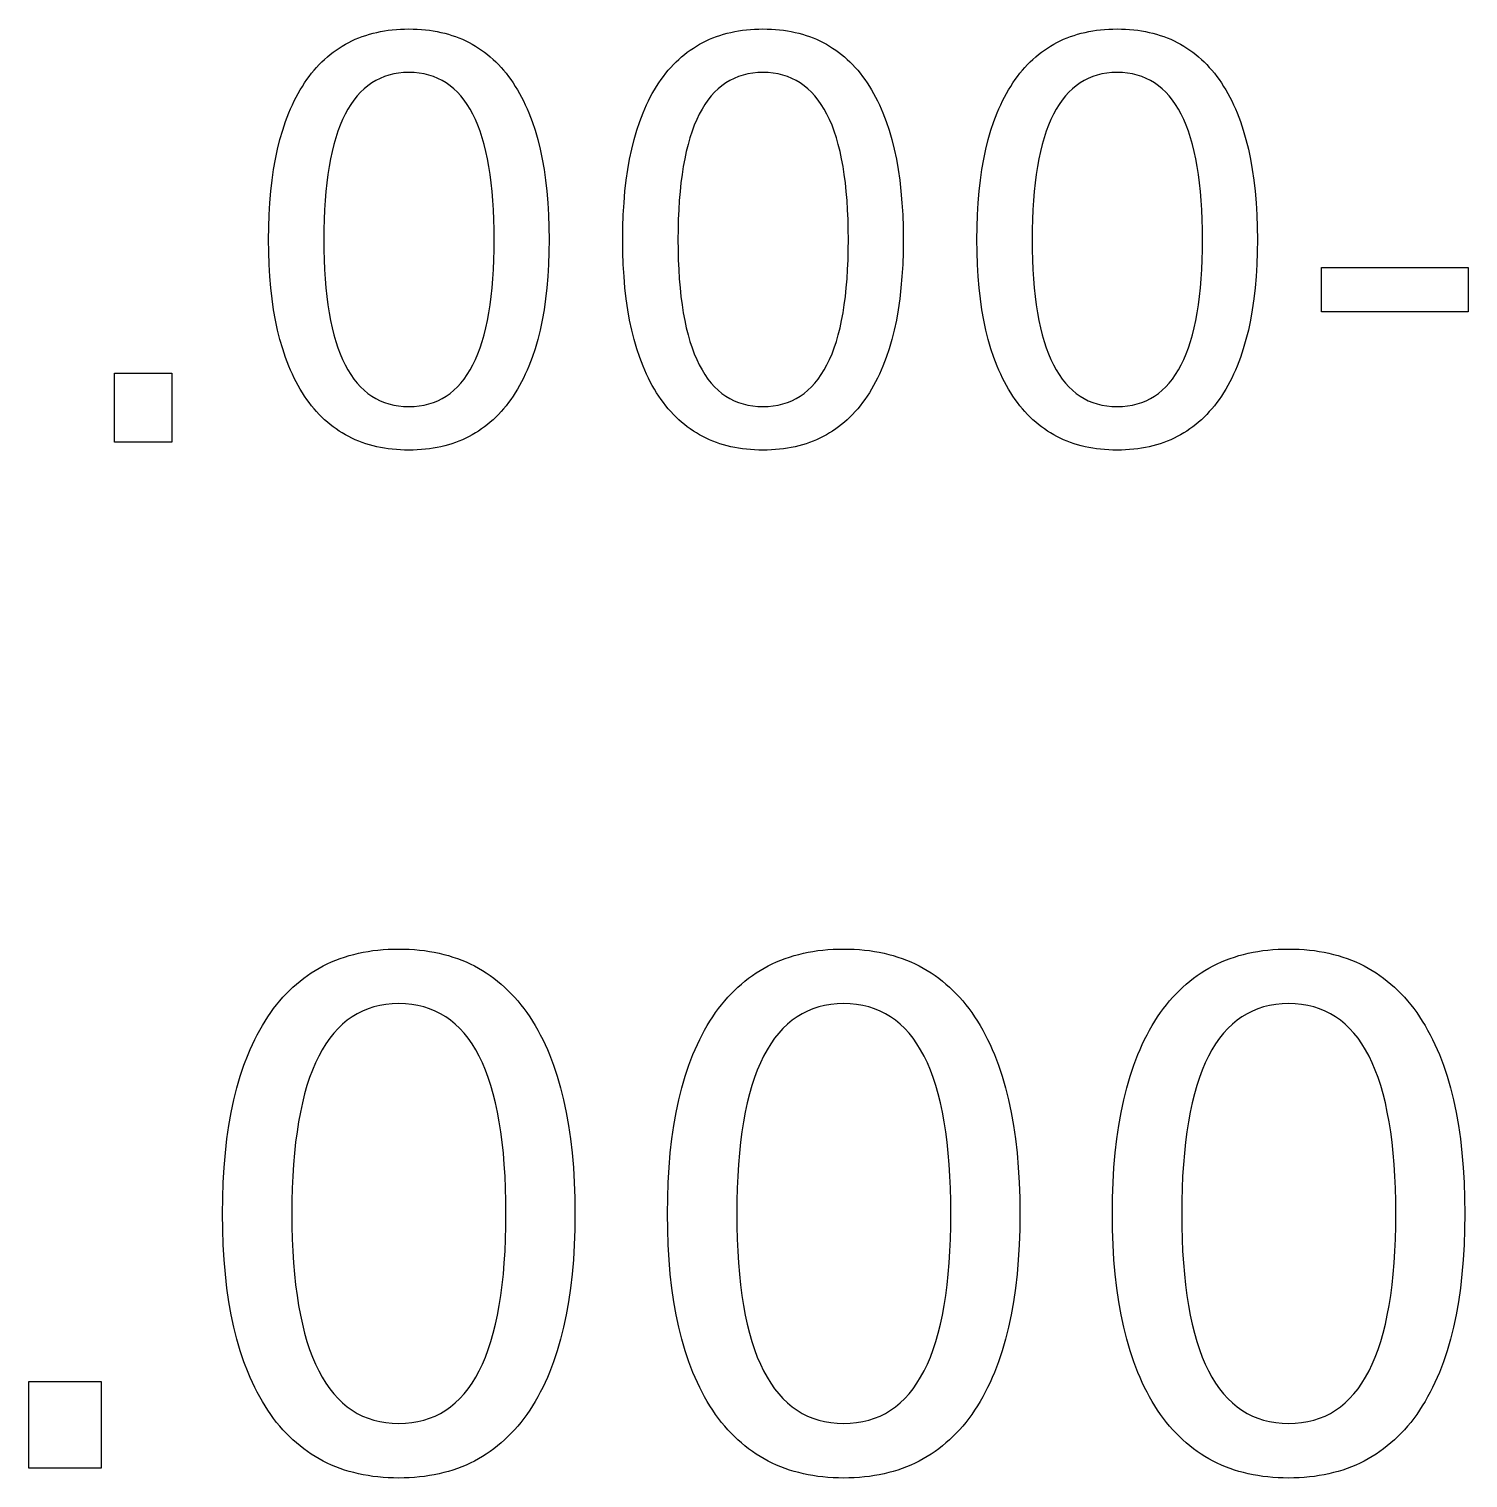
# Model space of a CAD drawing. Header units: millimetres. Extents: x 9.6 to 25.4, y 1.4 to 4.5.
# Drawn here: x 17.498 to 20.627, y 1.35 to 4.5 of the extents above; entities that cross this region are included whole.
import ezdxf

# ---------------------------------------------------------------- set-up
doc = ezdxf.new("R2010")
doc.units = ezdxf.units.MM

msp = doc.modelspace()

# ---------------------------------------------------------------- linework, layer by layer
at = {"layer": 'LASER_OUTLINE'}
for points in [[(18.324087, 4.5), (18.33329, 4.499885), (18.342355, 4.499542), (18.351284, 4.498969), (18.360076, 4.498167), (18.368731, 4.497136), (18.377249, 4.495876), (18.385631, 4.494387), (18.393876, 4.492668), (18.401984, 4.490721), (18.409955, 4.488544), (18.417789, 4.486139), (18.425487, 4.483504), (18.433048, 4.48064), (18.440472, 4.477547), (18.447761, 4.474225), (18.45491, 4.470674), (18.461924, 4.466893), (18.468801, 4.462884), (18.475541, 4.458646), (18.482146, 4.454178), (18.488612, 4.449481), (18.494943, 4.444555), (18.501135, 4.4394), (18.507191, 4.434016), (18.513112, 4.428403), (18.518894, 4.422561), (18.524541, 4.416489), (18.530049, 4.410189), (18.535422, 4.403659), (18.540658, 4.3969), (18.545758, 4.389912), (18.550719, 4.382695), (18.555536, 4.37526), (18.560201, 4.367618), (18.564712, 4.359768), (18.569071, 4.351712), (18.573277, 4.343448), (18.577329, 4.334977), (18.581229, 4.326299), (18.584976, 4.317413), (18.592011, 4.299021), (18.598434, 4.2798), (18.604245, 4.25975), (18.609445, 4.238871), (18.614033, 4.217164), (18.618009, 4.194628), (18.621374, 4.171264), (18.624128, 4.14707), (18.626268, 4.122048), (18.627797, 4.096197), (18.628715, 4.069518), (18.629022, 4.042009), (18.628715, 4.014573), (18.627797, 3.98796), (18.626268, 3.962171), (18.624128, 3.937207), (18.621374, 3.913067), (18.618009, 3.88975), (18.614033, 3.867258), (18.609445, 3.84559), (18.604245, 3.824746), (18.598434, 3.804727), (18.592011, 3.785531), (18.584976, 3.767159), (18.581229, 3.758283), (18.577329, 3.749612), (18.573277, 3.741147), (18.569071, 3.732889), (18.564712, 3.724836), (18.560201, 3.716989), (18.555536, 3.709349), (18.550719, 3.701914), (18.545758, 3.694697), (18.540658, 3.687709), (18.535422, 3.680951), (18.530049, 3.674421), (18.524541, 3.66812), (18.518894, 3.662049), (18.513112, 3.656207), (18.507191, 3.650593), (18.501135, 3.645209), (18.494943, 3.640054), (18.488612, 3.635128), (18.482146, 3.630432), (18.475541, 3.625964), (18.468801, 3.621725), (18.461924, 3.617716), (18.45491, 3.613936), (18.447761, 3.610384), (18.440472, 3.607062), (18.433048, 3.603969), (18.425487, 3.601105), (18.417789, 3.598471), (18.409955, 3.596065), (18.401984, 3.593888), (18.393876, 3.591941), (18.385631, 3.590223), (18.377249, 3.588733), (18.368731, 3.587473), (18.360076, 3.586442), (18.351284, 3.58564), (18.342355, 3.585068), (18.33329, 3.584724), (18.324087, 3.584609), (18.314885, 3.584724), (18.30582, 3.585068), (18.296892, 3.58564), (18.2881, 3.586442), (18.279444, 3.587473), (18.270926, 3.588733), (18.262544, 3.590223), (18.254299, 3.591941), (18.246191, 3.593888), (18.23822, 3.596065), (18.230385, 3.598471), (18.222688, 3.601105), (18.215128, 3.603969), (18.207704, 3.607062), (18.200415, 3.610384), (18.193265, 3.613936), (18.186251, 3.617716), (18.179374, 3.621725), (18.172633, 3.625964), (18.16603, 3.630432), (18.159563, 3.635128), (18.153233, 3.640054), (18.14704, 3.645209), (18.140983, 3.650593), (18.135064, 3.656207), (18.129281, 3.662049), (18.123635, 3.66812), (18.118125, 3.674421), (18.112753, 3.680951), (18.107518, 3.687709), (18.102418, 3.694697), (18.097456, 3.701914), (18.092638, 3.709349), (18.087975, 3.716989), (18.083462, 3.724836), (18.079104, 3.732889), (18.074898, 3.741147), (18.070846, 3.749612), (18.066947, 3.758283), (18.063199, 3.767159), (18.056165, 3.785531), (18.049741, 3.804727), (18.043929, 3.824746), (18.03873, 3.84559), (18.034142, 3.867258), (18.030165, 3.88975), (18.026801, 3.913067), (18.024048, 3.937207), (18.021907, 3.962171), (18.020378, 3.98796), (18.019461, 4.014573), (18.019154, 4.042009), (18.019461, 4.069518), (18.020378, 4.096197), (18.021907, 4.122048), (18.024048, 4.14707), (18.026801, 4.171264), (18.030165, 4.194628), (18.034142, 4.217164), (18.03873, 4.238871), (18.043929, 4.25975), (18.049741, 4.2798), (18.056165, 4.299021), (18.063199, 4.317413), (18.066947, 4.326299), (18.070846, 4.334977), (18.074898, 4.343448), (18.079104, 4.351712), (18.083462, 4.359768), (18.087975, 4.367618), (18.092638, 4.37526), (18.097456, 4.382695), (18.102418, 4.389912), (18.107518, 4.3969), (18.112753, 4.403659), (18.118125, 4.410189), (18.123635, 4.416489), (18.129281, 4.422561), (18.135064, 4.428403), (18.140983, 4.434016), (18.14704, 4.4394), (18.153233, 4.444555), (18.159563, 4.449481), (18.16603, 4.454178), (18.172633, 4.458646), (18.179374, 4.462884), (18.186251, 4.466893), (18.193265, 4.470674), (18.200415, 4.474225), (18.207704, 4.477547), (18.215128, 4.48064), (18.222688, 4.483504), (18.230385, 4.486139), (18.23822, 4.488544), (18.246191, 4.490721), (18.254299, 4.492668), (18.262544, 4.494387), (18.270926, 4.495876), (18.279444, 4.497136), (18.2881, 4.498167), (18.296892, 4.498969), (18.30582, 4.499542), (18.314885, 4.499885)], [(19.094103, 4.5), (19.103305, 4.499885), (19.112371, 4.499542), (19.121299, 4.498969), (19.130091, 4.498167), (19.138746, 4.497136), (19.147265, 4.495876), (19.155646, 4.494387), (19.163891, 4.492668), (19.171999, 4.490721), (19.17997, 4.488544), (19.187805, 4.486139), (19.195504, 4.483504), (19.203063, 4.48064), (19.210488, 4.477547), (19.217775, 4.474225), (19.224926, 4.470674), (19.231941, 4.466893), (19.238817, 4.462884), (19.245557, 4.458646), (19.25216, 4.454178), (19.258627, 4.449481), (19.264958, 4.444555), (19.27115, 4.4394), (19.277207, 4.434016), (19.283126, 4.428403), (19.288909, 4.422561), (19.294556, 4.416489), (19.300065, 4.410189), (19.305437, 4.403659), (19.310674, 4.3969), (19.315773, 4.389912), (19.320735, 4.382695), (19.325553, 4.37526), (19.330216, 4.367618), (19.334728, 4.359768), (19.339087, 4.351712), (19.343292, 4.343448), (19.347345, 4.334977), (19.351244, 4.326299), (19.354991, 4.317413), (19.362026, 4.299021), (19.368449, 4.2798), (19.374261, 4.25975), (19.379461, 4.238871), (19.384049, 4.217164), (19.388025, 4.194628), (19.391389, 4.171264), (19.394143, 4.14707), (19.396283, 4.122048), (19.397813, 4.096197), (19.39873, 4.069518), (19.399037, 4.042009), (19.39873, 4.014573), (19.397813, 3.98796), (19.396283, 3.962171), (19.394143, 3.937207), (19.391389, 3.913067), (19.388025, 3.88975), (19.384049, 3.867258), (19.379461, 3.84559), (19.374261, 3.824746), (19.368449, 3.804727), (19.362026, 3.785531), (19.354991, 3.767159), (19.351244, 3.758283), (19.347345, 3.749612), (19.343292, 3.741147), (19.339087, 3.732889), (19.334728, 3.724836), (19.330216, 3.716989), (19.325553, 3.709349), (19.320735, 3.701914), (19.315773, 3.694697), (19.310674, 3.687709), (19.305437, 3.680951), (19.300065, 3.674421), (19.294556, 3.66812), (19.288909, 3.662049), (19.283126, 3.656207), (19.277207, 3.650593), (19.27115, 3.645209), (19.264958, 3.640054), (19.258627, 3.635128), (19.25216, 3.630432), (19.245557, 3.625964), (19.238817, 3.621725), (19.231941, 3.617716), (19.224926, 3.613936), (19.217775, 3.610384), (19.210488, 3.607062), (19.203063, 3.603969), (19.195504, 3.601105), (19.187805, 3.598471), (19.17997, 3.596065), (19.171999, 3.593888), (19.163891, 3.591941), (19.155646, 3.590223), (19.147265, 3.588733), (19.138746, 3.587473), (19.130091, 3.586442), (19.121299, 3.58564), (19.112371, 3.585068), (19.103305, 3.584724), (19.094103, 3.584609), (19.084902, 3.584724), (19.075835, 3.585068), (19.066906, 3.58564), (19.058115, 3.586442), (19.049459, 3.587473), (19.040941, 3.588733), (19.032559, 3.590223), (19.024316, 3.591941), (19.016208, 3.593888), (19.008235, 3.596065), (19.000401, 3.598471), (18.992703, 3.601105), (18.985142, 3.603969), (18.977718, 3.607062), (18.970431, 3.610384), (18.96328, 3.613936), (18.956266, 3.617716), (18.949389, 3.621725), (18.942649, 3.625964), (18.936045, 3.630432), (18.929578, 3.635128), (18.923248, 3.640054), (18.917055, 3.645209), (18.910999, 3.650593), (18.905079, 3.656207), (18.899296, 3.662049), (18.89365, 3.66812), (18.888141, 3.674421), (18.882768, 3.680951), (18.877533, 3.687709), (18.872434, 3.694697), (18.867472, 3.701914), (18.862654, 3.709349), (18.857989, 3.716989), (18.853479, 3.724836), (18.84912, 3.732889), (18.844914, 3.741147), (18.840861, 3.749612), (18.836962, 3.758283), (18.833214, 3.767159), (18.826179, 3.785531), (18.819756, 3.804727), (18.813945, 3.824746), (18.808746, 3.84559), (18.804157, 3.867258), (18.800182, 3.88975), (18.796816, 3.913067), (18.794064, 3.937207), (18.791922, 3.962171), (18.790394, 3.98796), (18.789475, 4.014573), (18.78917, 4.042009), (18.789475, 4.069518), (18.790394, 4.096197), (18.791922, 4.122048), (18.794064, 4.14707), (18.796816, 4.171264), (18.800182, 4.194628), (18.804157, 4.217164), (18.808746, 4.238871), (18.813945, 4.25975), (18.819756, 4.2798), (18.826179, 4.299021), (18.833214, 4.317413), (18.836962, 4.326299), (18.840861, 4.334977), (18.844914, 4.343448), (18.84912, 4.351712), (18.853479, 4.359768), (18.857989, 4.367618), (18.862654, 4.37526), (18.867472, 4.382695), (18.872434, 4.389912), (18.877533, 4.3969), (18.882768, 4.403659), (18.888141, 4.410189), (18.89365, 4.416489), (18.899296, 4.422561), (18.905079, 4.428403), (18.910999, 4.434016), (18.917055, 4.4394), (18.923248, 4.444555), (18.929578, 4.449481), (18.936045, 4.454178), (18.942649, 4.458646), (18.949389, 4.462884), (18.956266, 4.466893), (18.96328, 4.470674), (18.970431, 4.474225), (18.977718, 4.477547), (18.985142, 4.48064), (18.992703, 4.483504), (19.000401, 4.486139), (19.008235, 4.488544), (19.016208, 4.490721), (19.024316, 4.492668), (19.032559, 4.494387), (19.040941, 4.495876), (19.049459, 4.497136), (19.058115, 4.498167), (19.066906, 4.498969), (19.075835, 4.499542), (19.084902, 4.499885)], [(19.864118, 4.5), (19.87332, 4.499885), (19.882386, 4.499542), (19.891315, 4.498969), (19.900107, 4.498167), (19.908762, 4.497136), (19.91728, 4.495876), (19.925663, 4.494387), (19.933906, 4.492668), (19.942014, 4.490721), (19.949987, 4.488544), (19.95782, 4.486139), (19.965518, 4.483504), (19.973079, 4.48064), (19.980503, 4.477547), (19.98779, 4.474225), (19.994941, 4.470674), (20.001956, 4.466893), (20.008832, 4.462884), (20.015572, 4.458646), (20.022177, 4.454178), (20.028644, 4.449481), (20.034973, 4.444555), (20.041166, 4.4394), (20.047222, 4.434016), (20.053142, 4.428403), (20.058926, 4.422561), (20.064571, 4.416489), (20.07008, 4.410189), (20.075453, 4.403659), (20.080689, 4.3969), (20.085788, 4.389912), (20.09075, 4.382695), (20.095568, 4.37526), (20.100232, 4.367618), (20.104743, 4.359768), (20.109102, 4.351712), (20.113307, 4.343448), (20.11736, 4.334977), (20.12126, 4.326299), (20.125007, 4.317413), (20.132042, 4.299021), (20.138465, 4.2798), (20.144276, 4.25975), (20.149476, 4.238871), (20.154064, 4.217164), (20.15804, 4.194628), (20.161406, 4.171264), (20.164158, 4.14707), (20.1663, 4.122048), (20.167828, 4.096197), (20.168746, 4.069518), (20.169051, 4.042009), (20.168746, 4.014573), (20.167828, 3.98796), (20.1663, 3.962171), (20.164158, 3.937207), (20.161406, 3.913067), (20.15804, 3.88975), (20.154064, 3.867258), (20.149476, 3.84559), (20.144276, 3.824746), (20.138465, 3.804727), (20.132042, 3.785531), (20.125007, 3.767159), (20.12126, 3.758283), (20.11736, 3.749612), (20.113307, 3.741147), (20.109102, 3.732889), (20.104743, 3.724836), (20.100232, 3.716989), (20.095568, 3.709349), (20.09075, 3.701914), (20.085788, 3.694697), (20.080689, 3.687709), (20.075453, 3.680951), (20.07008, 3.674421), (20.064571, 3.66812), (20.058926, 3.662049), (20.053142, 3.656207), (20.047222, 3.650593), (20.041166, 3.645209), (20.034973, 3.640054), (20.028644, 3.635128), (20.022177, 3.630432), (20.015572, 3.625964), (20.008832, 3.621725), (20.001956, 3.617716), (19.994941, 3.613936), (19.98779, 3.610384), (19.980503, 3.607062), (19.973079, 3.603969), (19.965518, 3.601105), (19.95782, 3.598471), (19.949987, 3.596065), (19.942014, 3.593888), (19.933906, 3.591941), (19.925663, 3.590223), (19.91728, 3.588733), (19.908762, 3.587473), (19.900107, 3.586442), (19.891315, 3.58564), (19.882386, 3.585068), (19.87332, 3.584724), (19.864118, 3.584609), (19.854916, 3.584724), (19.845851, 3.585068), (19.836923, 3.58564), (19.828131, 3.586442), (19.819475, 3.587473), (19.810956, 3.588733), (19.802575, 3.590223), (19.794331, 3.591941), (19.786223, 3.593888), (19.778251, 3.596065), (19.770416, 3.598471), (19.762719, 3.601105), (19.755159, 3.603969), (19.747733, 3.607062), (19.740446, 3.610384), (19.733295, 3.613936), (19.726282, 3.617716), (19.719404, 3.621725), (19.712664, 3.625964), (19.706061, 3.630432), (19.699594, 3.635128), (19.693264, 3.640054), (19.687071, 3.645209), (19.681014, 3.650593), (19.675095, 3.656207), (19.669312, 3.662049), (19.663666, 3.66812), (19.658156, 3.674421), (19.652784, 3.680951), (19.647548, 3.687709), (19.642449, 3.694697), (19.637487, 3.701914), (19.632669, 3.709349), (19.628006, 3.716989), (19.623493, 3.724836), (19.619135, 3.732889), (19.614929, 3.741147), (19.610876, 3.749612), (19.606977, 3.758283), (19.60323, 3.767159), (19.596196, 3.785531), (19.589772, 3.804727), (19.58396, 3.824746), (19.578761, 3.84559), (19.574172, 3.867258), (19.570196, 3.88975), (19.566832, 3.913067), (19.564079, 3.937207), (19.561938, 3.962171), (19.560409, 3.98796), (19.559492, 4.014573), (19.559185, 4.042009), (19.559492, 4.069518), (19.560409, 4.096197), (19.561938, 4.122048), (19.564079, 4.14707), (19.566832, 4.171264), (19.570196, 4.194628), (19.574172, 4.217164), (19.578761, 4.238871), (19.58396, 4.25975), (19.589772, 4.2798), (19.596196, 4.299021), (19.60323, 4.317413), (19.606977, 4.326299), (19.610876, 4.334977), (19.614929, 4.343448), (19.619135, 4.351712), (19.623493, 4.359768), (19.628006, 4.367618), (19.632669, 4.37526), (19.637487, 4.382695), (19.642449, 4.389912), (19.647548, 4.3969), (19.652784, 4.403659), (19.658156, 4.410189), (19.663666, 4.416489), (19.669312, 4.422561), (19.675095, 4.428403), (19.681014, 4.434016), (19.687071, 4.4394), (19.693264, 4.444555), (19.699594, 4.449481), (19.706061, 4.454178), (19.712664, 4.458646), (19.719404, 4.462884), (19.726282, 4.466893), (19.733295, 4.470674), (19.740446, 4.474225), (19.747733, 4.477547), (19.755159, 4.48064), (19.762719, 4.483504), (19.770416, 4.486139), (19.778251, 4.488544), (19.786223, 4.490721), (19.794331, 4.492668), (19.802575, 4.494387), (19.810956, 4.495876), (19.819475, 4.497136), (19.828131, 4.498167), (19.836923, 4.498969), (19.845851, 4.499542), (19.854916, 4.499885)], [(18.324087, 4.405447), (18.312743, 4.405093), (18.301756, 4.40403), (18.291127, 4.402258), (18.280856, 4.399778), (18.270942, 4.396589), (18.261387, 4.392691), (18.252188, 4.388084), (18.243348, 4.382769), (18.234866, 4.376745), (18.226741, 4.370013), (18.218975, 4.362572), (18.211566, 4.354422), (18.204515, 4.345563), (18.197821, 4.335996), (18.191486, 4.32572), (18.185508, 4.314735), (18.179891, 4.30304), (18.174636, 4.290631), (18.169743, 4.277509), (18.165214, 4.263673), (18.161046, 4.249124), (18.157239, 4.233862), (18.153796, 4.217887), (18.150717, 4.201198), (18.147998, 4.183796), (18.145643, 4.165681), (18.143649, 4.146852), (18.142018, 4.12731), (18.140749, 4.107055), (18.139843, 4.086086), (18.139299, 4.064404), (18.139118, 4.042009), (18.139299, 4.019686), (18.139843, 3.998071), (18.140749, 3.977165), (18.142018, 3.956967), (18.143649, 3.937478), (18.145643, 3.918698), (18.147998, 3.900627), (18.150717, 3.883264), (18.153796, 3.86661), (18.157239, 3.850664), (18.161046, 3.835427), (18.165214, 3.820899), (18.169743, 3.80708), (18.174636, 3.793969), (18.179891, 3.781567), (18.185508, 3.769874), (18.191486, 3.758889), (18.197821, 3.748614), (18.204515, 3.739046), (18.211566, 3.730188), (18.218975, 3.722038), (18.226741, 3.714597), (18.234866, 3.707864), (18.243348, 3.70184), (18.252188, 3.696525), (18.261387, 3.691919), (18.270942, 3.688021), (18.280856, 3.684832), (18.291127, 3.682351), (18.301756, 3.68058), (18.312743, 3.679517), (18.324087, 3.679162), (18.335504, 3.679517), (18.346559, 3.68058), (18.357249, 3.682351), (18.367579, 3.684832), (18.377545, 3.688021), (18.387149, 3.691919), (18.396392, 3.696525), (18.405271, 3.70184), (18.413787, 3.707864), (18.421941, 3.714597), (18.429733, 3.722038), (18.437163, 3.730188), (18.44423, 3.739046), (18.450935, 3.748614), (18.457279, 3.758889), (18.463258, 3.769874), (18.468875, 3.781567), (18.474131, 3.793969), (18.479023, 3.80708), (18.483553, 3.820899), (18.487721, 3.835427), (18.491526, 3.850664), (18.494969, 3.86661), (18.49805, 3.883264), (18.500768, 3.900627), (18.503124, 3.918698), (18.505117, 3.937478), (18.506749, 3.956967), (18.508018, 3.977165), (18.508923, 3.998071), (18.509466, 4.019686), (18.509648, 4.042009), (18.509466, 4.064404), (18.508923, 4.086086), (18.508018, 4.107055), (18.506749, 4.12731), (18.505117, 4.146852), (18.503124, 4.165681), (18.500768, 4.183796), (18.49805, 4.201198), (18.494969, 4.217887), (18.491526, 4.233862), (18.487721, 4.249124), (18.483553, 4.263673), (18.479023, 4.277509), (18.474131, 4.290631), (18.468875, 4.30304), (18.463258, 4.314735), (18.457279, 4.32572), (18.450935, 4.335996), (18.44423, 4.345563), (18.437163, 4.354422), (18.429733, 4.362572), (18.421941, 4.370013), (18.413787, 4.376745), (18.405271, 4.382769), (18.396392, 4.388084), (18.387149, 4.392691), (18.377545, 4.396589), (18.367579, 4.399778), (18.357249, 4.402258), (18.346559, 4.40403), (18.335504, 4.405093)], [(19.094103, 4.405447), (19.082758, 4.405093), (19.071771, 4.40403), (19.061142, 4.402258), (19.050871, 4.399778), (19.040957, 4.396589), (19.031402, 4.392691), (19.022205, 4.388084), (19.013363, 4.382769), (19.004881, 4.376745), (18.996758, 4.370013), (18.98899, 4.362572), (18.981581, 4.354422), (18.974531, 4.345563), (18.967837, 4.335996), (18.961501, 4.32572), (18.955524, 4.314735), (18.949906, 4.30304), (18.944651, 4.290631), (18.939758, 4.277509), (18.935229, 4.263673), (18.931061, 4.249124), (18.927256, 4.233862), (18.923812, 4.217887), (18.920731, 4.201198), (18.918014, 4.183796), (18.915657, 4.165681), (18.913664, 4.146852), (18.912033, 4.12731), (18.910765, 4.107055), (18.909859, 4.086086), (18.909315, 4.064404), (18.909135, 4.042009), (18.909315, 4.019686), (18.909859, 3.998071), (18.910765, 3.977165), (18.912033, 3.956967), (18.913664, 3.937478), (18.915657, 3.918698), (18.918014, 3.900627), (18.920731, 3.883264), (18.923812, 3.86661), (18.927256, 3.850664), (18.931061, 3.835427), (18.935229, 3.820899), (18.939758, 3.80708), (18.944651, 3.793969), (18.949906, 3.781567), (18.955524, 3.769874), (18.961501, 3.758889), (18.967837, 3.748614), (18.974531, 3.739046), (18.981581, 3.730188), (18.98899, 3.722038), (18.996758, 3.714597), (19.004881, 3.707864), (19.013363, 3.70184), (19.022205, 3.696525), (19.031402, 3.691919), (19.040957, 3.688021), (19.050871, 3.684832), (19.061142, 3.682351), (19.071771, 3.68058), (19.082758, 3.679517), (19.094103, 3.679162), (19.105519, 3.679517), (19.116574, 3.68058), (19.127264, 3.682351), (19.137594, 3.684832), (19.14756, 3.688021), (19.157165, 3.691919), (19.166407, 3.696525), (19.175286, 3.70184), (19.183802, 3.707864), (19.191958, 3.714597), (19.199749, 3.722038), (19.207179, 3.730188), (19.214246, 3.739046), (19.220951, 3.748614), (19.227293, 3.758889), (19.233273, 3.769874), (19.23889, 3.781567), (19.244146, 3.793969), (19.249038, 3.80708), (19.253569, 3.820899), (19.257737, 3.835427), (19.261542, 3.850664), (19.264985, 3.86661), (19.268065, 3.883264), (19.270784, 3.900627), (19.273139, 3.918698), (19.275133, 3.937478), (19.276764, 3.956967), (19.278032, 3.977165), (19.278938, 3.998071), (19.279483, 4.019686), (19.279663, 4.042009), (19.279483, 4.064404), (19.278938, 4.086086), (19.278032, 4.107055), (19.276764, 4.12731), (19.275133, 4.146852), (19.273139, 4.165681), (19.270784, 4.183796), (19.268065, 4.201198), (19.264985, 4.217887), (19.261542, 4.233862), (19.257737, 4.249124), (19.253569, 4.263673), (19.249038, 4.277509), (19.244146, 4.290631), (19.23889, 4.30304), (19.233273, 4.314735), (19.227293, 4.32572), (19.220951, 4.335996), (19.214246, 4.345563), (19.207179, 4.354422), (19.199749, 4.362572), (19.191958, 4.370013), (19.183802, 4.376745), (19.175286, 4.382769), (19.166407, 4.388084), (19.157165, 4.392691), (19.14756, 4.396589), (19.137594, 4.399778), (19.127264, 4.402258), (19.116574, 4.40403), (19.105519, 4.405093)], [(19.864118, 4.405447), (19.852774, 4.405093), (19.841787, 4.40403), (19.831157, 4.402258), (19.820887, 4.399778), (19.810973, 4.396589), (19.801417, 4.392691), (19.792219, 4.388084), (19.783379, 4.382769), (19.774897, 4.376745), (19.766772, 4.370013), (19.759006, 4.362572), (19.751597, 4.354422), (19.744546, 4.345563), (19.737852, 4.335996), (19.731517, 4.32572), (19.725539, 4.314735), (19.719922, 4.30304), (19.714666, 4.290631), (19.709774, 4.277509), (19.705243, 4.263673), (19.701076, 4.249124), (19.69727, 4.233862), (19.693827, 4.217887), (19.690748, 4.201198), (19.688028, 4.183796), (19.685674, 4.165681), (19.683679, 4.146852), (19.682049, 4.12731), (19.68078, 4.107055), (19.679874, 4.086086), (19.67933, 4.064404), (19.67915, 4.042009), (19.67933, 4.019686), (19.679874, 3.998071), (19.68078, 3.977165), (19.682049, 3.956967), (19.683679, 3.937478), (19.685674, 3.918698), (19.688028, 3.900627), (19.690748, 3.883264), (19.693827, 3.86661), (19.69727, 3.850664), (19.701076, 3.835427), (19.705243, 3.820899), (19.709774, 3.80708), (19.714666, 3.793969), (19.719922, 3.781567), (19.725539, 3.769874), (19.731517, 3.758889), (19.737852, 3.748614), (19.744546, 3.739046), (19.751597, 3.730188), (19.759006, 3.722038), (19.766772, 3.714597), (19.774897, 3.707864), (19.783379, 3.70184), (19.792219, 3.696525), (19.801417, 3.691919), (19.810973, 3.688021), (19.820887, 3.684832), (19.831157, 3.682351), (19.841787, 3.68058), (19.852774, 3.679517), (19.864118, 3.679162), (19.875535, 3.679517), (19.886588, 3.68058), (19.897281, 3.682351), (19.907609, 3.684832), (19.917576, 3.688021), (19.92718, 3.691919), (19.936421, 3.696525), (19.945301, 3.70184), (19.953818, 3.707864), (19.961972, 3.714597), (19.969764, 3.722038), (19.977194, 3.730188), (19.984261, 3.739046), (19.990966, 3.748614), (19.997308, 3.758889), (20.003288, 3.769874), (20.008906, 3.781567), (20.014162, 3.793969), (20.019054, 3.80708), (20.023584, 3.820899), (20.027752, 3.835427), (20.031557, 3.850664), (20.035, 3.86661), (20.038081, 3.883264), (20.040799, 3.900627), (20.043155, 3.918698), (20.045148, 3.937478), (20.046779, 3.956967), (20.048047, 3.977165), (20.048955, 3.998071), (20.049498, 4.019686), (20.049678, 4.042009), (20.049498, 4.064404), (20.048955, 4.086086), (20.048047, 4.107055), (20.046779, 4.12731), (20.045148, 4.146852), (20.043155, 4.165681), (20.040799, 4.183796), (20.038081, 4.201198), (20.035, 4.217887), (20.031557, 4.233862), (20.027752, 4.249124), (20.023584, 4.263673), (20.019054, 4.277509), (20.014162, 4.290631), (20.008906, 4.30304), (20.003288, 4.314735), (19.997308, 4.32572), (19.990966, 4.335996), (19.984261, 4.345563), (19.977194, 4.354422), (19.969764, 4.362572), (19.961972, 4.370013), (19.953818, 4.376745), (19.945301, 4.382769), (19.936421, 4.388084), (19.92718, 4.392691), (19.917576, 4.396589), (19.907609, 4.399778), (19.897281, 4.402258), (19.886588, 4.40403), (19.875535, 4.405093)], [(20.308518, 3.981732), (20.627042, 3.981732), (20.627042, 3.884815), (20.308518, 3.884815)], [(17.684082, 3.75185), (17.808774, 3.75185), (17.808774, 3.601747), (17.684082, 3.601747)], [(18.302179, 2.5), (18.31374, 2.499856), (18.325128, 2.499424), (18.336345, 2.498705), (18.347391, 2.497697), (18.358264, 2.496402), (18.368966, 2.494819), (18.379495, 2.492948), (18.389853, 2.490789), (18.400039, 2.488343), (18.410054, 2.485608), (18.419896, 2.482586), (18.429567, 2.479276), (18.439065, 2.475678), (18.448392, 2.471793), (18.457548, 2.467619), (18.466531, 2.463158), (18.475342, 2.458408), (18.483982, 2.453371), (18.49245, 2.448047), (18.500746, 2.442434), (18.50887, 2.436533), (18.516822, 2.430345), (18.524603, 2.423869), (18.532211, 2.417105), (18.539648, 2.410053), (18.546913, 2.402713), (18.554006, 2.395086), (18.560928, 2.38717), (18.567677, 2.378967), (18.574255, 2.370476), (18.580661, 2.361697), (18.586895, 2.352631), (18.592947, 2.34329), (18.598807, 2.333689), (18.604475, 2.323828), (18.60995, 2.313706), (18.615234, 2.303324), (18.620325, 2.292682), (18.625224, 2.28178), (18.629932, 2.270617), (18.63877, 2.247511), (18.646839, 2.223364), (18.65414, 2.198175), (18.660672, 2.171946), (18.666436, 2.144675), (18.671431, 2.116363), (18.675658, 2.08701), (18.679117, 2.056616), (18.681806, 2.025181), (18.683728, 1.992705), (18.68488, 1.959187), (18.685265, 1.924629), (18.68488, 1.89016), (18.683728, 1.856727), (18.681806, 1.824329), (18.679117, 1.792966), (18.675658, 1.762639), (18.671431, 1.733347), (18.666436, 1.70509), (18.660672, 1.677869), (18.65414, 1.651683), (18.646839, 1.626532), (18.63877, 1.602417), (18.629932, 1.579336), (18.625224, 1.568185), (18.620325, 1.557292), (18.615234, 1.546658), (18.60995, 1.536282), (18.604475, 1.526166), (18.598807, 1.516308), (18.592947, 1.506709), (18.586895, 1.497369), (18.580661, 1.488303), (18.574255, 1.479524), (18.567677, 1.471033), (18.560928, 1.46283), (18.554006, 1.454914), (18.546913, 1.447287), (18.539648, 1.439947), (18.532211, 1.432895), (18.524603, 1.426131), (18.516822, 1.419655), (18.50887, 1.413467), (18.500746, 1.407566), (18.49245, 1.401953), (18.483982, 1.396629), (18.475342, 1.391592), (18.466531, 1.386842), (18.457548, 1.382381), (18.448392, 1.378207), (18.439065, 1.374322), (18.429567, 1.370724), (18.419896, 1.367414), (18.410054, 1.364392), (18.400039, 1.361657), (18.389853, 1.359211), (18.379495, 1.357052), (18.368966, 1.355181), (18.358264, 1.353598), (18.347391, 1.352303), (18.336345, 1.351295), (18.325128, 1.350576), (18.31374, 1.350144), (18.302179, 1.35), (18.290618, 1.350144), (18.279229, 1.350576), (18.268012, 1.351295), (18.256967, 1.352303), (18.246094, 1.353598), (18.235392, 1.355181), (18.224862, 1.357052), (18.214504, 1.359211), (18.204318, 1.361657), (18.194304, 1.364392), (18.184462, 1.367414), (18.174791, 1.370724), (18.165292, 1.374322), (18.155965, 1.378207), (18.14681, 1.382381), (18.137827, 1.386842), (18.129015, 1.391592), (18.120376, 1.396629), (18.111908, 1.401953), (18.103612, 1.407566), (18.095488, 1.413467), (18.087535, 1.419655), (18.079755, 1.426131), (18.072146, 1.432895), (18.06471, 1.439947), (18.057444, 1.447287), (18.050351, 1.454914), (18.04343, 1.46283), (18.03668, 1.471033), (18.030103, 1.479524), (18.023697, 1.488303), (18.017463, 1.497369), (18.011411, 1.506709), (18.005551, 1.516308), (17.999883, 1.526166), (17.994407, 1.536282), (17.989124, 1.546658), (17.984032, 1.557292), (17.979133, 1.568185), (17.974426, 1.579336), (17.965588, 1.602417), (17.957519, 1.626532), (17.950218, 1.651683), (17.943685, 1.677869), (17.937922, 1.70509), (17.932926, 1.733347), (17.928699, 1.762639), (17.925241, 1.792966), (17.922551, 1.824329), (17.92063, 1.856727), (17.919477, 1.89016), (17.919093, 1.924629), (17.919477, 1.959187), (17.92063, 1.992705), (17.922551, 2.025181), (17.925241, 2.056616), (17.928699, 2.08701), (17.932926, 2.116363), (17.937922, 2.144675), (17.943685, 2.171946), (17.950218, 2.198175), (17.957519, 2.223364), (17.965588, 2.247511), (17.974426, 2.270617), (17.979133, 2.28178), (17.984032, 2.292682), (17.989124, 2.303324), (17.994407, 2.313706), (17.999883, 2.323828), (18.005551, 2.333689), (18.011411, 2.34329), (18.017463, 2.352631), (18.023697, 2.361697), (18.030103, 2.370476), (18.03668, 2.378967), (18.04343, 2.38717), (18.050351, 2.395086), (18.057444, 2.402713), (18.06471, 2.410053), (18.072146, 2.417105), (18.079755, 2.423869), (18.087535, 2.430345), (18.095488, 2.436533), (18.103612, 2.442434), (18.111908, 2.448047), (18.120376, 2.453371), (18.129015, 2.458408), (18.137827, 2.463158), (18.14681, 2.467619), (18.155965, 2.471793), (18.165292, 2.475678), (18.174791, 2.479276), (18.184462, 2.482586), (18.194304, 2.485608), (18.204318, 2.488343), (18.214504, 2.490789), (18.224862, 2.492948), (18.235392, 2.494819), (18.246094, 2.496402), (18.256967, 2.497697), (18.268012, 2.498705), (18.279229, 2.499424), (18.290618, 2.499856)], [(19.269545, 2.5), (19.281106, 2.499856), (19.292494, 2.499424), (19.303712, 2.498705), (19.314757, 2.497697), (19.32563, 2.496402), (19.336332, 2.494819), (19.346861, 2.492948), (19.357219, 2.490789), (19.367405, 2.488343), (19.37742, 2.485608), (19.387262, 2.482586), (19.396933, 2.479276), (19.406432, 2.475678), (19.415758, 2.471793), (19.424914, 2.467619), (19.433897, 2.463158), (19.442708, 2.458408), (19.451348, 2.453371), (19.459816, 2.448047), (19.468112, 2.442434), (19.476236, 2.436533), (19.484188, 2.430345), (19.491969, 2.423869), (19.499577, 2.417105), (19.507014, 2.410053), (19.514279, 2.402713), (19.521372, 2.395086), (19.528294, 2.38717), (19.535043, 2.378967), (19.541621, 2.370476), (19.548027, 2.361697), (19.554261, 2.352631), (19.560313, 2.34329), (19.566173, 2.333689), (19.571841, 2.323828), (19.577316, 2.313706), (19.5826, 2.303324), (19.587691, 2.292682), (19.59259, 2.28178), (19.597298, 2.270617), (19.606136, 2.247511), (19.614205, 2.223364), (19.621506, 2.198175), (19.628038, 2.171946), (19.633802, 2.144675), (19.638797, 2.116363), (19.643024, 2.08701), (19.646483, 2.056616), (19.649172, 2.025181), (19.651094, 1.992705), (19.652246, 1.959187), (19.652631, 1.924629), (19.652246, 1.89016), (19.651094, 1.856727), (19.649172, 1.824329), (19.646483, 1.792966), (19.643024, 1.762639), (19.638797, 1.733347), (19.633802, 1.70509), (19.628038, 1.677869), (19.621506, 1.651683), (19.614205, 1.626532), (19.606136, 1.602417), (19.597298, 1.579336), (19.59259, 1.568185), (19.587691, 1.557292), (19.5826, 1.546658), (19.577316, 1.536282), (19.571841, 1.526166), (19.566173, 1.516308), (19.560313, 1.506709), (19.554261, 1.497369), (19.548027, 1.488303), (19.541621, 1.479524), (19.535043, 1.471033), (19.528294, 1.46283), (19.521372, 1.454914), (19.514279, 1.447287), (19.507014, 1.439947), (19.499577, 1.432895), (19.491969, 1.426131), (19.484188, 1.419655), (19.476236, 1.413467), (19.468112, 1.407566), (19.459816, 1.401953), (19.451348, 1.396629), (19.442708, 1.391592), (19.433897, 1.386842), (19.424914, 1.382381), (19.415758, 1.378207), (19.406432, 1.374322), (19.396933, 1.370724), (19.387262, 1.367414), (19.37742, 1.364392), (19.367405, 1.361657), (19.357219, 1.359211), (19.346861, 1.357052), (19.336332, 1.355181), (19.32563, 1.353598), (19.314757, 1.352303), (19.303712, 1.351295), (19.292494, 1.350576), (19.281106, 1.350144), (19.269545, 1.35), (19.257984, 1.350144), (19.246595, 1.350576), (19.235378, 1.351295), (19.224333, 1.352303), (19.21346, 1.353598), (19.202758, 1.355181), (19.192228, 1.357052), (19.18187, 1.359211), (19.171684, 1.361657), (19.16167, 1.364392), (19.151828, 1.367414), (19.142157, 1.370724), (19.132658, 1.374322), (19.123331, 1.378207), (19.114176, 1.382381), (19.105193, 1.386842), (19.096381, 1.391592), (19.087742, 1.396629), (19.079274, 1.401953), (19.070978, 1.407566), (19.062854, 1.413467), (19.054902, 1.419655), (19.047121, 1.426131), (19.039512, 1.432895), (19.032076, 1.439947), (19.024811, 1.447287), (19.017717, 1.454914), (19.010796, 1.46283), (19.004046, 1.471033), (18.997469, 1.479524), (18.991063, 1.488303), (18.984829, 1.497369), (18.978777, 1.506709), (18.972917, 1.516308), (18.967249, 1.526166), (18.961773, 1.536282), (18.95649, 1.546658), (18.951399, 1.557292), (18.946499, 1.568185), (18.941792, 1.579336), (18.932954, 1.602417), (18.924885, 1.626532), (18.917584, 1.651683), (18.911051, 1.677869), (18.905288, 1.70509), (18.900292, 1.733347), (18.896065, 1.762639), (18.892607, 1.792966), (18.889917, 1.824329), (18.887996, 1.856727), (18.886843, 1.89016), (18.886459, 1.924629), (18.886843, 1.959187), (18.887996, 1.992705), (18.889917, 2.025181), (18.892607, 2.056616), (18.896065, 2.08701), (18.900292, 2.116363), (18.905288, 2.144675), (18.911051, 2.171946), (18.917584, 2.198175), (18.924885, 2.223364), (18.932954, 2.247511), (18.941792, 2.270617), (18.946499, 2.28178), (18.951399, 2.292682), (18.95649, 2.303324), (18.961773, 2.313706), (18.967249, 2.323828), (18.972917, 2.333689), (18.978777, 2.34329), (18.984829, 2.352631), (18.991063, 2.361697), (18.997469, 2.370476), (19.004046, 2.378967), (19.010796, 2.38717), (19.017717, 2.395086), (19.024811, 2.402713), (19.032076, 2.410053), (19.039512, 2.417105), (19.047121, 2.423869), (19.054902, 2.430345), (19.062854, 2.436533), (19.070978, 2.442434), (19.079274, 2.448047), (19.087742, 2.453371), (19.096381, 2.458408), (19.105193, 2.463158), (19.114176, 2.467619), (19.123331, 2.471793), (19.132658, 2.475678), (19.142157, 2.479276), (19.151828, 2.482586), (19.16167, 2.485608), (19.171684, 2.488343), (19.18187, 2.490789), (19.192228, 2.492948), (19.202758, 2.494819), (19.21346, 2.496402), (19.224333, 2.497697), (19.235378, 2.498705), (19.246595, 2.499424), (19.257984, 2.499856)], [(20.236911, 2.5), (20.248472, 2.499856), (20.25986, 2.499424), (20.271078, 2.498705), (20.282123, 2.497697), (20.292996, 2.496402), (20.303698, 2.494819), (20.314227, 2.492948), (20.324585, 2.490789), (20.334771, 2.488343), (20.344786, 2.485608), (20.354628, 2.482586), (20.364299, 2.479276), (20.373798, 2.475678), (20.383124, 2.471793), (20.39228, 2.467619), (20.401263, 2.463158), (20.410074, 2.458408), (20.418714, 2.453371), (20.427182, 2.448047), (20.435478, 2.442434), (20.443602, 2.436533), (20.451554, 2.430345), (20.459335, 2.423869), (20.466943, 2.417105), (20.47438, 2.410053), (20.481645, 2.402713), (20.488738, 2.395086), (20.49566, 2.38717), (20.502409, 2.378967), (20.508987, 2.370476), (20.515393, 2.361697), (20.521627, 2.352631), (20.527679, 2.34329), (20.533539, 2.333689), (20.539207, 2.323828), (20.544682, 2.313706), (20.549966, 2.303324), (20.555057, 2.292682), (20.559957, 2.28178), (20.564664, 2.270617), (20.573502, 2.247511), (20.581571, 2.223364), (20.588872, 2.198175), (20.595404, 2.171946), (20.601168, 2.144675), (20.606163, 2.116363), (20.61039, 2.08701), (20.613849, 2.056616), (20.616538, 2.025181), (20.61846, 1.992705), (20.619613, 1.959187), (20.619997, 1.924629), (20.619613, 1.89016), (20.61846, 1.856727), (20.616538, 1.824329), (20.613849, 1.792966), (20.61039, 1.762639), (20.606163, 1.733347), (20.601168, 1.70509), (20.595404, 1.677869), (20.588872, 1.651683), (20.581571, 1.626532), (20.573502, 1.602417), (20.564664, 1.579336), (20.559957, 1.568185), (20.555057, 1.557292), (20.549966, 1.546658), (20.544682, 1.536282), (20.539207, 1.526166), (20.533539, 1.516308), (20.527679, 1.506709), (20.521627, 1.497369), (20.515393, 1.488303), (20.508987, 1.479524), (20.502409, 1.471033), (20.49566, 1.46283), (20.488738, 1.454914), (20.481645, 1.447287), (20.47438, 1.439947), (20.466943, 1.432895), (20.459335, 1.426131), (20.451554, 1.419655), (20.443602, 1.413467), (20.435478, 1.407566), (20.427182, 1.401953), (20.418714, 1.396629), (20.410074, 1.391592), (20.401263, 1.386842), (20.39228, 1.382381), (20.383124, 1.378207), (20.373798, 1.374322), (20.364299, 1.370724), (20.354628, 1.367414), (20.344786, 1.364392), (20.334771, 1.361657), (20.324585, 1.359211), (20.314227, 1.357052), (20.303698, 1.355181), (20.292996, 1.353598), (20.282123, 1.352303), (20.271078, 1.351295), (20.25986, 1.350576), (20.248472, 1.350144), (20.236911, 1.35), (20.22535, 1.350144), (20.213961, 1.350576), (20.202744, 1.351295), (20.191699, 1.352303), (20.180826, 1.353598), (20.170124, 1.355181), (20.159594, 1.357052), (20.149236, 1.359211), (20.13905, 1.361657), (20.129036, 1.364392), (20.119194, 1.367414), (20.109523, 1.370724), (20.100024, 1.374322), (20.090697, 1.378207), (20.081542, 1.382381), (20.072559, 1.386842), (20.063747, 1.391592), (20.055108, 1.396629), (20.04664, 1.401953), (20.038344, 1.407566), (20.03022, 1.413467), (20.022268, 1.419655), (20.014487, 1.426131), (20.006878, 1.432895), (19.999442, 1.439947), (19.992177, 1.447287), (19.985083, 1.454914), (19.978162, 1.46283), (19.971413, 1.471033), (19.964835, 1.479524), (19.958429, 1.488303), (19.952195, 1.497369), (19.946143, 1.506709), (19.940283, 1.516308), (19.934615, 1.526166), (19.92914, 1.536282), (19.923856, 1.546658), (19.918765, 1.557292), (19.913865, 1.568185), (19.909158, 1.579336), (19.90032, 1.602417), (19.892251, 1.626532), (19.88495, 1.651683), (19.878418, 1.677869), (19.872654, 1.70509), (19.867658, 1.733347), (19.863431, 1.762639), (19.859973, 1.792966), (19.857283, 1.824329), (19.855362, 1.856727), (19.854209, 1.89016), (19.853825, 1.924629), (19.854209, 1.959187), (19.855362, 1.992705), (19.857283, 2.025181), (19.859973, 2.056616), (19.863431, 2.08701), (19.867658, 2.116363), (19.872654, 2.144675), (19.878418, 2.171946), (19.88495, 2.198175), (19.892251, 2.223364), (19.90032, 2.247511), (19.909158, 2.270617), (19.913865, 2.28178), (19.918765, 2.292682), (19.923856, 2.303324), (19.92914, 2.313706), (19.934615, 2.323828), (19.940283, 2.333689), (19.946143, 2.34329), (19.952195, 2.352631), (19.958429, 2.361697), (19.964835, 2.370476), (19.971413, 2.378967), (19.978162, 2.38717), (19.985083, 2.395086), (19.992177, 2.402713), (19.999442, 2.410053), (20.006878, 2.417105), (20.014487, 2.423869), (20.022268, 2.430345), (20.03022, 2.436533), (20.038344, 2.442434), (20.04664, 2.448047), (20.055108, 2.453371), (20.063747, 2.458408), (20.072559, 2.463158), (20.081542, 2.467619), (20.090697, 2.471793), (20.100024, 2.475678), (20.109523, 2.479276), (20.119194, 2.482586), (20.129036, 2.485608), (20.13905, 2.488343), (20.149236, 2.490789), (20.159594, 2.492948), (20.170124, 2.494819), (20.180826, 2.496402), (20.191699, 2.497697), (20.202744, 2.498705), (20.213961, 2.499424), (20.22535, 2.499856)], [(18.302179, 2.381214), (18.287926, 2.380769), (18.274124, 2.379433), (18.26077, 2.377207), (18.247867, 2.374091), (18.235412, 2.370085), (18.223407, 2.365188), (18.211852, 2.359401), (18.200746, 2.352724), (18.19009, 2.345156), (18.179883, 2.336698), (18.170126, 2.327349), (18.160818, 2.317111), (18.15196, 2.305982), (18.143552, 2.293963), (18.135592, 2.281053), (18.128083, 2.267253), (18.121025, 2.25256), (18.114423, 2.236971), (18.108277, 2.220485), (18.102585, 2.203104), (18.097349, 2.184826), (18.092569, 2.165652), (18.088243, 2.145583), (18.084373, 2.124617), (18.080958, 2.102755), (18.077999, 2.079996), (18.075494, 2.056342), (18.073446, 2.031792), (18.071852, 2.006345), (18.070714, 1.980002), (18.070031, 1.952764), (18.069803, 1.924629), (18.070031, 1.896584), (18.070714, 1.869429), (18.071852, 1.843165), (18.073446, 1.817791), (18.075494, 1.793307), (18.077999, 1.769714), (18.080958, 1.74701), (18.084373, 1.725198), (18.088243, 1.704275), (18.092569, 1.684243), (18.097349, 1.665101), (18.102585, 1.64685), (18.108277, 1.629489), (18.114423, 1.613018), (18.121025, 1.597437), (18.128083, 1.582747), (18.135592, 1.568947), (18.143552, 1.556037), (18.15196, 1.544018), (18.160818, 1.532889), (18.170126, 1.522651), (18.179883, 1.513302), (18.19009, 1.504844), (18.200746, 1.497276), (18.211852, 1.490599), (18.223407, 1.484812), (18.235412, 1.479915), (18.247867, 1.475909), (18.26077, 1.472793), (18.274124, 1.470567), (18.287926, 1.469231), (18.302179, 1.468786), (18.316521, 1.469231), (18.330408, 1.470567), (18.34384, 1.472793), (18.356816, 1.475909), (18.369337, 1.479915), (18.381403, 1.484812), (18.393013, 1.490599), (18.404168, 1.497276), (18.414868, 1.504844), (18.425112, 1.513302), (18.434901, 1.522651), (18.444235, 1.532889), (18.453114, 1.544018), (18.461537, 1.556037), (18.469505, 1.568947), (18.477017, 1.582747), (18.484075, 1.597437), (18.490677, 1.613018), (18.496823, 1.629489), (18.502515, 1.64685), (18.507751, 1.665101), (18.512532, 1.684243), (18.516857, 1.704275), (18.520727, 1.725198), (18.524142, 1.74701), (18.527101, 1.769714), (18.529606, 1.793307), (18.531654, 1.817791), (18.533248, 1.843165), (18.534386, 1.869429), (18.535069, 1.896584), (18.535297, 1.924629), (18.535069, 1.952764), (18.534386, 1.980002), (18.533248, 2.006345), (18.531654, 2.031792), (18.529606, 2.056342), (18.527101, 2.079996), (18.524142, 2.102755), (18.520727, 2.124617), (18.516857, 2.145583), (18.512532, 2.165652), (18.507751, 2.184826), (18.502515, 2.203104), (18.496823, 2.220485), (18.490677, 2.236971), (18.484075, 2.25256), (18.477017, 2.267253), (18.469505, 2.281053), (18.461537, 2.293963), (18.453114, 2.305982), (18.444235, 2.317111), (18.434901, 2.327349), (18.425112, 2.336698), (18.414868, 2.345156), (18.404168, 2.352724), (18.393013, 2.359401), (18.381403, 2.365188), (18.369337, 2.370085), (18.356816, 2.374091), (18.34384, 2.377207), (18.330408, 2.379433), (18.316521, 2.380769)], [(19.269545, 2.381214), (19.255293, 2.380769), (19.24149, 2.379433), (19.228136, 2.377207), (19.215233, 2.374091), (19.202778, 2.370085), (19.190774, 2.365188), (19.179218, 2.359401), (19.168112, 2.352724), (19.157456, 2.345156), (19.147249, 2.336698), (19.137492, 2.327349), (19.128185, 2.317111), (19.119326, 2.305982), (19.110918, 2.293963), (19.102958, 2.281053), (19.095449, 2.267253), (19.088391, 2.25256), (19.081789, 2.236971), (19.075643, 2.220485), (19.069951, 2.203104), (19.064715, 2.184826), (19.059935, 2.165652), (19.055609, 2.145583), (19.051739, 2.124617), (19.048324, 2.102755), (19.045365, 2.079996), (19.04286, 2.056342), (19.040812, 2.031792), (19.039218, 2.006345), (19.03808, 1.980002), (19.037397, 1.952764), (19.037169, 1.924629), (19.037397, 1.896584), (19.03808, 1.869429), (19.039218, 1.843165), (19.040812, 1.817791), (19.04286, 1.793307), (19.045365, 1.769714), (19.048324, 1.74701), (19.051739, 1.725198), (19.055609, 1.704275), (19.059935, 1.684243), (19.064715, 1.665101), (19.069951, 1.64685), (19.075643, 1.629489), (19.081789, 1.613018), (19.088391, 1.597437), (19.095449, 1.582747), (19.102958, 1.568947), (19.110918, 1.556037), (19.119326, 1.544018), (19.128185, 1.532889), (19.137492, 1.522651), (19.147249, 1.513302), (19.157456, 1.504844), (19.168112, 1.497276), (19.179218, 1.490599), (19.190774, 1.484812), (19.202778, 1.479915), (19.215233, 1.475909), (19.228136, 1.472793), (19.24149, 1.470567), (19.255293, 1.469231), (19.269545, 1.468786), (19.283887, 1.469231), (19.297774, 1.470567), (19.311206, 1.472793), (19.324182, 1.475909), (19.336703, 1.479915), (19.348769, 1.484812), (19.360379, 1.490599), (19.371534, 1.497276), (19.382234, 1.504844), (19.392478, 1.513302), (19.402267, 1.522651), (19.411601, 1.532889), (19.42048, 1.544018), (19.428903, 1.556037), (19.436871, 1.568947), (19.444383, 1.582747), (19.451441, 1.597437), (19.458043, 1.613018), (19.464189, 1.629489), (19.469881, 1.64685), (19.475117, 1.665101), (19.479898, 1.684243), (19.484223, 1.704275), (19.488093, 1.725198), (19.491508, 1.74701), (19.494467, 1.769714), (19.496972, 1.793307), (19.499021, 1.817791), (19.500614, 1.843165), (19.501752, 1.869429), (19.502435, 1.896584), (19.502663, 1.924629), (19.502435, 1.952764), (19.501752, 1.980002), (19.500614, 2.006345), (19.499021, 2.031792), (19.496972, 2.056342), (19.494467, 2.079996), (19.491508, 2.102755), (19.488093, 2.124617), (19.484223, 2.145583), (19.479898, 2.165652), (19.475117, 2.184826), (19.469881, 2.203104), (19.464189, 2.220485), (19.458043, 2.236971), (19.451441, 2.25256), (19.444383, 2.267253), (19.436871, 2.281053), (19.428903, 2.293963), (19.42048, 2.305982), (19.411601, 2.317111), (19.402267, 2.327349), (19.392478, 2.336698), (19.382234, 2.345156), (19.371534, 2.352724), (19.360379, 2.359401), (19.348769, 2.365188), (19.336703, 2.370085), (19.324182, 2.374091), (19.311206, 2.377207), (19.297774, 2.379433), (19.283887, 2.380769)], [(20.236911, 2.381214), (20.222659, 2.380769), (20.208856, 2.379433), (20.195502, 2.377207), (20.182599, 2.374091), (20.170144, 2.370085), (20.15814, 2.365188), (20.146584, 2.359401), (20.135479, 2.352724), (20.124822, 2.345156), (20.114616, 2.336698), (20.104858, 2.327349), (20.095551, 2.317111), (20.086692, 2.305982), (20.078284, 2.293963), (20.070324, 2.281053), (20.062815, 2.267253), (20.055757, 2.25256), (20.049155, 2.236971), (20.043009, 2.220485), (20.037317, 2.203104), (20.032081, 2.184826), (20.027301, 2.165652), (20.022975, 2.145583), (20.019105, 2.124617), (20.01569, 2.102755), (20.012731, 2.079996), (20.010227, 2.056342), (20.008178, 2.031792), (20.006584, 2.006345), (20.005446, 1.980002), (20.004763, 1.952764), (20.004535, 1.924629), (20.004763, 1.896584), (20.005446, 1.869429), (20.006584, 1.843165), (20.008178, 1.817791), (20.010227, 1.793307), (20.012731, 1.769714), (20.01569, 1.74701), (20.019105, 1.725198), (20.022975, 1.704275), (20.027301, 1.684243), (20.032081, 1.665101), (20.037317, 1.64685), (20.043009, 1.629489), (20.049155, 1.613018), (20.055757, 1.597437), (20.062815, 1.582747), (20.070324, 1.568947), (20.078284, 1.556037), (20.086692, 1.544018), (20.095551, 1.532889), (20.104858, 1.522651), (20.114616, 1.513302), (20.124822, 1.504844), (20.135479, 1.497276), (20.146584, 1.490599), (20.15814, 1.484812), (20.170144, 1.479915), (20.182599, 1.475909), (20.195502, 1.472793), (20.208856, 1.470567), (20.222659, 1.469231), (20.236911, 1.468786), (20.251253, 1.469231), (20.26514, 1.470567), (20.278572, 1.472793), (20.291548, 1.475909), (20.304069, 1.479915), (20.316135, 1.484812), (20.327745, 1.490599), (20.3389, 1.497276), (20.3496, 1.504844), (20.359844, 1.513302), (20.369633, 1.522651), (20.378967, 1.532889), (20.387846, 1.544018), (20.396269, 1.556037), (20.404237, 1.568947), (20.41175, 1.582747), (20.418807, 1.597437), (20.425409, 1.613018), (20.431555, 1.629489), (20.437247, 1.64685), (20.442483, 1.665101), (20.447264, 1.684243), (20.451589, 1.704275), (20.455459, 1.725198), (20.458874, 1.74701), (20.461833, 1.769714), (20.464338, 1.793307), (20.466387, 1.817791), (20.46798, 1.843165), (20.469118, 1.869429), (20.469801, 1.896584), (20.470029, 1.924629), (20.469801, 1.952764), (20.469118, 1.980002), (20.46798, 2.006345), (20.466387, 2.031792), (20.464338, 2.056342), (20.461833, 2.079996), (20.458874, 2.102755), (20.455459, 2.124617), (20.451589, 2.145583), (20.447264, 2.165652), (20.442483, 2.184826), (20.437247, 2.203104), (20.431555, 2.220485), (20.425409, 2.236971), (20.418807, 2.25256), (20.41175, 2.267253), (20.404237, 2.281053), (20.396269, 2.293963), (20.387846, 2.305982), (20.378967, 2.317111), (20.369633, 2.327349), (20.359844, 2.336698), (20.3496, 2.345156), (20.3389, 2.352724), (20.327745, 2.359401), (20.316135, 2.365188), (20.304069, 2.370085), (20.291548, 2.374091), (20.278572, 2.377207), (20.26514, 2.379433), (20.251253, 2.380769)], [(17.498144, 1.560103), (17.654793, 1.560103), (17.654793, 1.37153), (17.498144, 1.37153)]]:
    msp.add_lwpolyline(points, close=True, dxfattribs=at)

doc.saveas('drawing.dxf')
